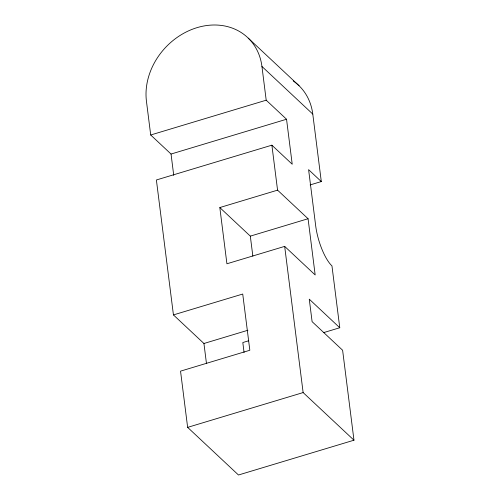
<?xml version="1.0" encoding="UTF-8"?>
<svg xmlns="http://www.w3.org/2000/svg" width="500" height="500" viewBox="0 0 500 500"><rect width="100%" height="100%" fill="white"/><g stroke="black" fill="none" stroke-linecap="round" stroke-linejoin="round"><path stroke-width="0.75" d="M310.125 184.925L321.3 181.562L312.781 114.087L261.938 66.456A63.494 53.081 -46.9 0 0 197.087 27.631A63.494 53.081 -46.9 0 0 146.444 101.256L150.706 134.994L266.2 100.194L286.537 119.244L292.219 164.225L271.881 145.175L156.387 179.975L173.438 314.913L203.938 343.494L206.469 363.519M150.706 134.994L171.044 154.044L286.537 119.244M219.819 207.556L277.562 190.15L308.069 218.731L315.169 274.956L284.669 246.381L226.919 263.781L219.819 207.556L250.319 236.131L252.85 256.156M250.319 236.131L308.069 218.731M173.438 314.913L242.731 294.037L249.831 350.262L180.538 371.144L187.638 427.369L238.481 475L353.975 440.2L342.612 350.238L312.106 321.656L309.262 299.169L339.769 327.75L323.375 332.688M203.938 343.494L247.9 330.25M248.769 340.744L242.812 342.537L244.069 352.506M187.638 427.369L303.131 392.569L353.975 440.2M248.256 38.15L299.1 85.781M321.3 181.562L308.594 169.65L315.694 225.875A31.744 9.925 73.2 0 0 331.956 265.9L339.769 327.75M261.938 66.456L266.2 100.194M271.881 145.175L277.562 190.15M284.669 246.381L303.131 392.569M171.044 154.044L173.738 175.394M293.3 81.006A63.494 53.081 -46.9 0 1 312.781 114.087"/></g></svg>
